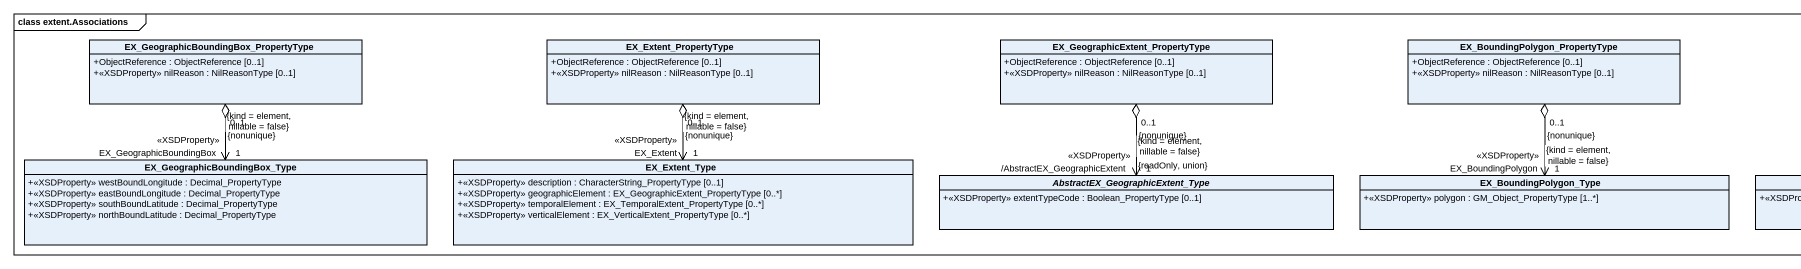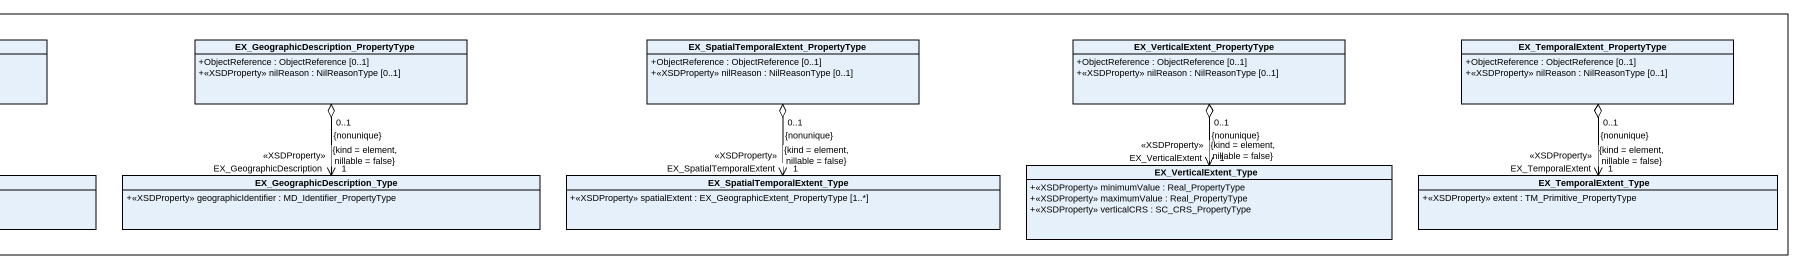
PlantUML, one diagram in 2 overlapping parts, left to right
@startuml
mainframe class extent.Associations
hide circle
hide empty members
skinparam classAttributeIconSize 0
class "EX_GeographicBoundingBox_PropertyType" as EX_GeographicBoundingBox {
  +ObjectReference : ObjectReference [0..1]
  +<<XSDProperty>> nilReason : NilReasonType [0..1]
}
class EX_Extent_PropertyType {
  +ObjectReference : ObjectReference [0..1]
  +<<XSDProperty>> nilReason : NilReasonType [0..1]
}
class "EX_GeographicExtent_PropertyType" as EX_GeographicExtent {
  +ObjectReference : ObjectReference [0..1]
  +<<XSDProperty>> nilReason : NilReasonType [0..1]
}
class "EX_BoundingPolygon_PropertyType" as EX_BoundingPolygon {
  +ObjectReference : ObjectReference [0..1]
  +<<XSDProperty>> nilReason : NilReasonType [0..1]
}
class "EX_GeographicDescription_PropertyType" as EX_GeographicDescription {
  +ObjectReference : ObjectReference [0..1]
  +<<XSDProperty>> nilReason : NilReasonType [0..1]
}
class "EX_SpatialTemporalExtent_PropertyType" as EX_SpatialTemporalExtent {
  +ObjectReference : ObjectReference [0..1]
  +<<XSDProperty>> nilReason : NilReasonType [0..1]
}
class "EX_VerticalExtent_PropertyType" as EX_VerticalExtent {
  +ObjectReference : ObjectReference [0..1]
  +<<XSDProperty>> nilReason : NilReasonType [0..1]
}
class "EX_TemporalExtent_PropertyType" as EX_TemporalExtent {
  +ObjectReference : ObjectReference [0..1]
  +<<XSDProperty>> nilReason : NilReasonType [0..1]
}
class "EX_GeographicBoundingBox_Type" as EX_GeographicBoundingBox_2 {
  +<<XSDProperty>> westBoundLongitude : Decimal_PropertyType
  +<<XSDProperty>> eastBoundLongitude : Decimal_PropertyType
  +<<XSDProperty>> southBoundLatitude : Decimal_PropertyType
  +<<XSDProperty>> northBoundLatitude : Decimal_PropertyType
}
class EX_Extent_Type {
  +<<XSDProperty>> description : CharacterString_PropertyType [0..1]
  +<<XSDProperty>> geographicElement : EX_GeographicExtent_PropertyType [0..*]
  +<<XSDProperty>> temporalElement : EX_TemporalExtent_PropertyType [0..*]
  +<<XSDProperty>> verticalElement : EX_VerticalExtent_PropertyType [0..*]
}
class EX_VerticalExtent_Type {
  +<<XSDProperty>> minimumValue : Real_PropertyType
  +<<XSDProperty>> maximumValue : Real_PropertyType
  +<<XSDProperty>> verticalCRS : SC_CRS_PropertyType
}
abstract class "AbstractEX_GeographicExtent_Type" as AbstractEX_GeographicExtent {
  +<<XSDProperty>> extentTypeCode : Boolean_PropertyType [0..1]
}
class EX_BoundingPolygon_Type {
  +<<XSDProperty>> polygon : GM_Object_PropertyType [1..*]
}
class "EX_GeographicDescription_Type" as EX_GeographicDescription_2 {
  +<<XSDProperty>> geographicIdentifier : MD_Identifier_PropertyType
}
class "EX_SpatialTemporalExtent_Type" as EX_SpatialTemporalExtent_2 {
  +<<XSDProperty>> spatialExtent : EX_GeographicExtent_PropertyType [1..*]
}
class EX_TemporalExtent_Type {
  +<<XSDProperty>> extent : TM_Primitive_PropertyType
}
EX_GeographicBoundingBox "0..1\n{nonunique}" o--> "EX_GeographicBoundingBox\n<<XSDProperty>>\n1\n{kind = element, nillable = false}" EX_GeographicBoundingBox_2
EX_Extent_PropertyType "0..1\n{nonunique}" o--> "EX_Extent\n<<XSDProperty>>\n1\n{kind = element, nillable = false}" EX_Extent_Type
EX_GeographicExtent "0..1\n{nonunique}" o--> "/AbstractEX_GeographicExtent\n<<XSDProperty>>\n1\n{kind = element, nillable = false}\n{readOnly, union}" AbstractEX_GeographicExtent
EX_BoundingPolygon "0..1\n{nonunique}" o--> "EX_BoundingPolygon\n<<XSDProperty>>\n1\n{kind = element, nillable = false}" EX_BoundingPolygon_Type
EX_GeographicDescription "0..1\n{nonunique}" o--> "EX_GeographicDescription\n<<XSDProperty>>\n1\n{kind = element, nillable = false}" EX_GeographicDescription_2
EX_SpatialTemporalExtent "0..1\n{nonunique}" o--> "EX_SpatialTemporalExtent\n<<XSDProperty>>\n1\n{kind = element, nillable = false}" EX_SpatialTemporalExtent_2
EX_VerticalExtent "0..1\n{nonunique}" o--> "EX_VerticalExtent\n<<XSDProperty>>\n1\n{kind = element, nillable = false}" EX_VerticalExtent_Type
EX_TemporalExtent "0..1\n{nonunique}" o--> "EX_TemporalExtent\n<<XSDProperty>>\n1\n{kind = element, nillable = false}" EX_TemporalExtent_Type
@enduml
